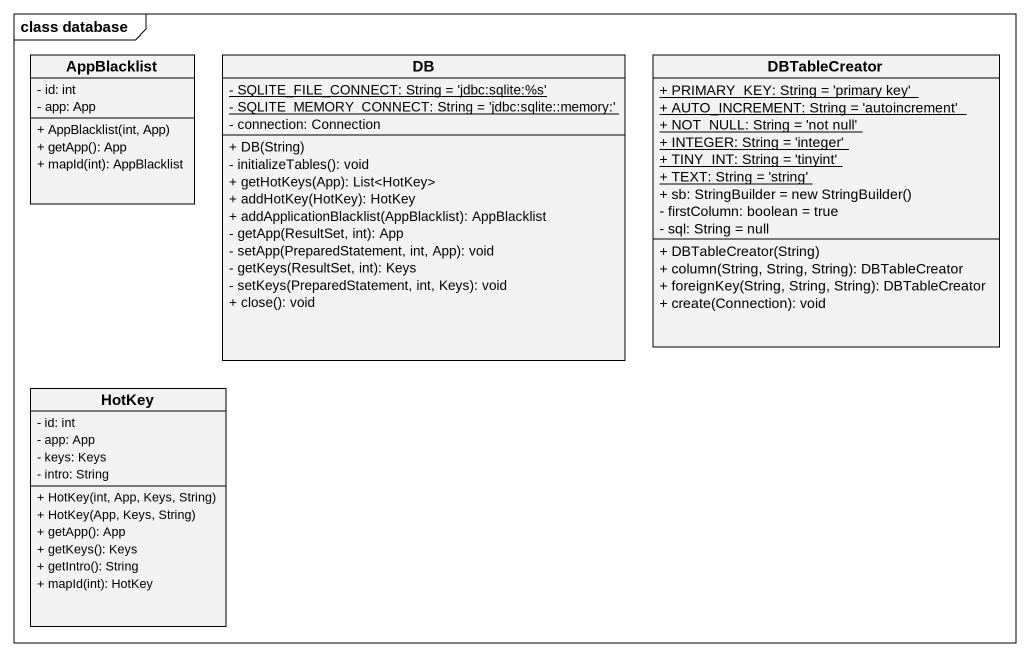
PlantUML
@startuml
mainframe class database
hide circle
hide empty members
skinparam classAttributeIconSize 0
class AppBlacklist {
  - id: int
  - app: App
  + AppBlacklist(int, App)
  + getApp(): App
  + mapId(int): AppBlacklist
}
class DB {
  {static} - SQLITE_FILE_CONNECT: String = 'jdbc:sqlite:%s'
  {static} - SQLITE_MEMORY_CONNECT: String = 'jdbc:sqlite::memory:'
  - connection: Connection
  + DB(String)
  - initializeTables(): void
  + getHotKeys(App): List<HotKey>
  + addHotKey(HotKey): HotKey
  + addApplicationBlacklist(AppBlacklist): AppBlacklist
  - getApp(ResultSet, int): App
  - setApp(PreparedStatement, int, App): void
  - getKeys(ResultSet, int): Keys
  - setKeys(PreparedStatement, int, Keys): void
  + close(): void
}
class DBTableCreator {
  {static} + PRIMARY_KEY: String = 'primary key'
  {static} + AUTO_INCREMENT: String = 'autoincrement'
  {static} + NOT_NULL: String = 'not null'
  {static} + INTEGER: String = 'integer'
  {static} + TINY_INT: String = 'tinyint'
  {static} + TEXT: String = 'string'
  {field} + sb: StringBuilder = new StringBuilder()
  - firstColumn: boolean = true
  - sql: String = null
  + DBTableCreator(String)
  + column(String, String, String): DBTableCreator
  + foreignKey(String, String, String): DBTableCreator
  + create(Connection): void
}
class HotKey {
  - id: int
  - app: App
  - keys: Keys
  - intro: String
  + HotKey(int, App, Keys, String)
  + HotKey(App, Keys, String)
  + getApp(): App
  + getKeys(): Keys
  + getIntro(): String
  + mapId(int): HotKey
}
@enduml
